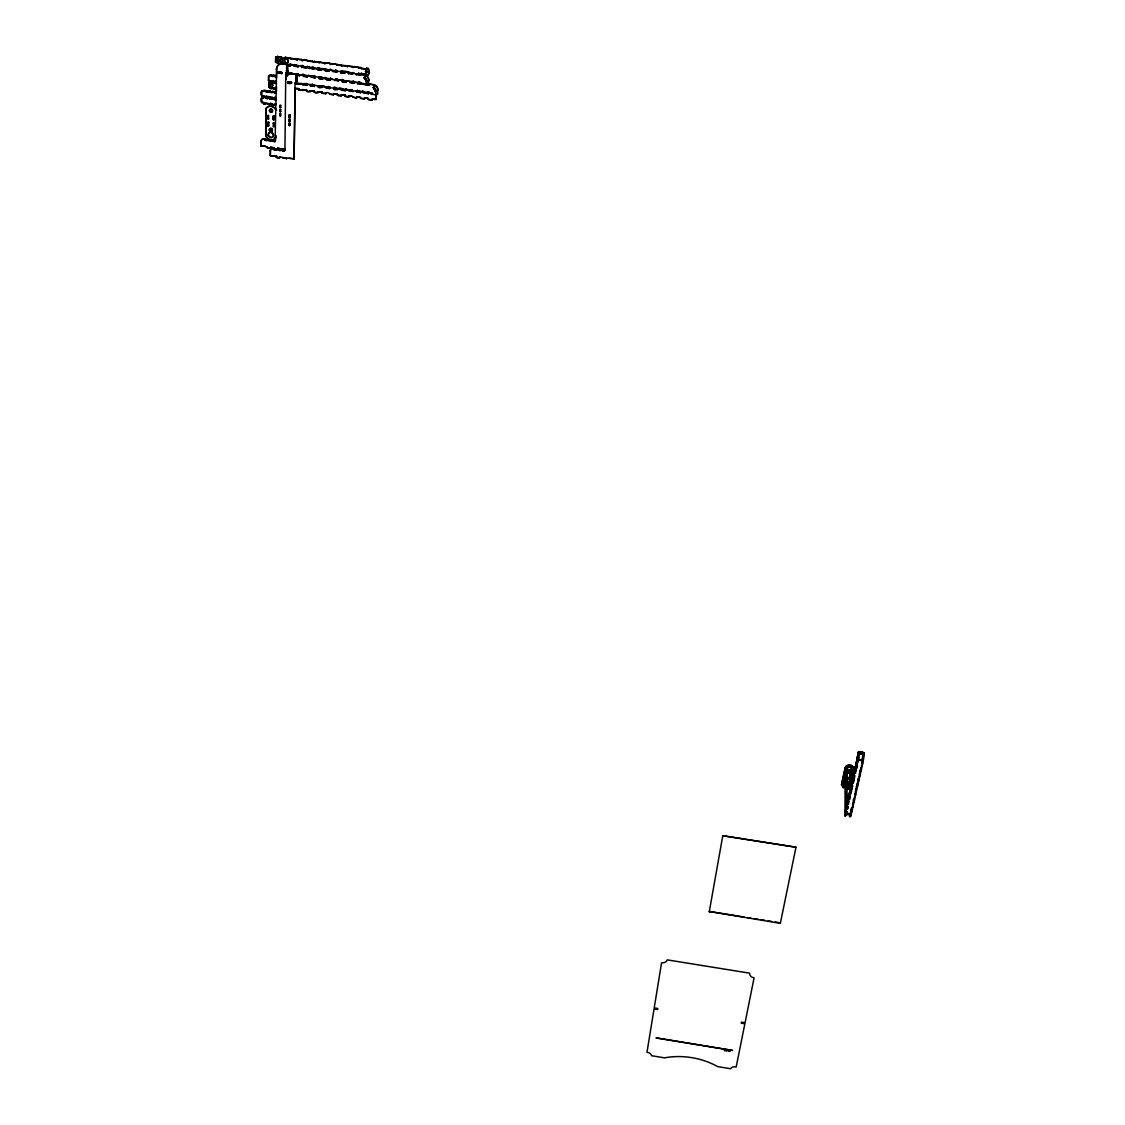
<?xml version="1.0" encoding="UTF-8"?>
<svg xmlns="http://www.w3.org/2000/svg" width="1125" height="1125" viewBox="0 0 1125 1125"><rect width="100%" height="100%" fill="white"/><g stroke="black" fill="none" stroke-linecap="round" stroke-linejoin="round"><path stroke-width="1.5" d="M860.062 771.286C861.539 771.37 862.031 768.023 860.695 768.094M861.286 765.956L862.087 765.605L860.695 768.586M862.087 765.605L862.678 762.975L861.877 762.848M857.798 779.02L858.347 778.542M857.039 762.103L857.841 762.708L858.431 760.064L858.684 757.125L857.756 757.294M845.227 778.317L844.917 816.145L857.714 759.502L858.347 751.95A5.414 4.331 1.8 0 1 863.986 752.822L863.367 760.373L851.077 815.105C850.922 818.747 849.572 814.725 849.473 816.722C850.275 816.145 851.948 810.337 850.852 812.447M858.347 779.034C856.898 787.247 860.653 773.789 858.937 776.419M859.036 774.928L859.289 774.464M858.881 753.764L858.08 753.159L863.1 754.059L858.937 753.736L858.347 752.428A5.414 4.331 1.8 0 1 863.986 753.3L862.917 753.905M858.431 760.064L859.163 752.555M859.739 776.067L860.33 773.452L859.514 773.339M859.514 773.817L860.161 769.866M274.064 149.794L276.356 149.78L274.064 149.794L274.275 147.656L270.858 147.192C268.622 150.694 265.655 143.817 261 146.166L261.281 141.089A2.742 2.405 46.4 0 1 263.855 138.881L265.163 139.05C263.981 140.808 267.863 141.342 267.202 139.331L269.241 139.613L268.988 140.836L271.28 140.822M261 146.166L261.281 141.089M261.619 102.558L263.939 102.558L261.619 102.558C257.85 95.33 267.792 98.522 261.633 97.847M261.647 95.962L263.967 95.962L261.647 95.962C257.864 88.72 267.834 91.898 261.661 91.223M261.886 102.277L261.9 97.566M261.9 95.681L261.914 90.956M265.753 104.062C266.189 101.264 266.161 105.862 263.686 103.781L263.686 102.839M263.7 98.128L263.714 96.244M263.728 91.505L263.995 90.281L266.062 90.563C264.867 92.348 268.819 92.883 268.144 90.844L270.211 91.125C268.959 93.698 274.992 92.109 270.211 92.067M263.686 103.781L263.939 102.558M264.909 140.273L265.163 139.05M855.872 767.348L856.673 767.953C858.881 765.9 855.408 763.917 857.25 765.337M856.73 762.469L855.984 763.312L856.631 761.555M856.027 788.906C855.577 798.722 856.294 784.012 856.603 786.811M854.705 772.594L855.506 773.198L856.673 767.953M856.856 759.502C857.18 756.816 858.192 758.236 856.828 759.502M856.786 784.941L856.673 786.361M857.405 786.459L857.981 783.858L857.18 783.745M276.089 135.478L275.836 135.773A5.428 4.767 46.8 0 1 270.717 140.147A5.428 4.767 46.8 0 1 265.669 134.381L266.048 108.689A6.047 5.316 48.3 0 1 270.984 106.087A6.047 5.316 48.3 0 1 276.103 109.702M265.781 98.409L266.034 96.244L268.102 96.525C269.423 99.787 264.262 99.084 266.034 96.244M265.809 91.786L266.062 90.563M270.591 139.781A5.428 4.753 46.8 0 1 265.922 134.086L266.048 108.689M266.948 140.555L267.202 139.331M267.188 147.938L267.188 147.023M268.762 122.273L268.495 126.014L267.708 125.887L267.722 122.442L268.762 122.273L267.722 122.639M267.736 118.983C267.989 117.098 268.678 111.67 268.523 119.109M267.806 104.33C266.962 101.602 269.958 107.03 270.141 103.387L272.194 103.669L271.941 104.892C274.416 106.987 274.444 102.389 274.008 105.173M267.848 98.691L268.102 96.525M267.877 92.067L268.144 90.844M267.708 125.887L267.975 122.147M271.744 81.984C268.988 82.406 271.533 79.833 268.523 80.606L268.552 75.825L271.913 75.023C270.788 76.697 274.078 77.147 273.459 75.22L275.006 75.431C273.698 77.681 278.634 76.528 275.006 76.388M268.495 126.014L268.509 122.569M268.706 87.286L270.464 87.216L268.706 87.286L268.734 82.533L270.492 82.463L270.492 81.506L270.239 82.744L268.734 82.533M268.805 75.558L268.523 80.606M268.959 87.019L268.988 82.266M268.988 140.836L269.241 139.613M269.873 104.611L270.141 103.387M269.916 98.972L270.169 96.792L269.916 98.972L272.236 98.972L270.169 98.691M269.944 92.348L270.211 91.125M270.07 81.759L270.07 80.817M268.552 75.825L270.098 76.036L270.366 74.812M274.697 89.058L274.711 88.102L276.455 88.031L274.964 87.82C275.569 89.719 272.363 89.283 273.459 87.623L271.955 87.412L271.702 88.65L270.197 88.439L270.211 87.497M270.155 155.658L276.581 156.206L270.155 155.658L270.436 150.595A2.728 2.391 45.8 0 1 273.023 148.402L274.317 148.584L274.317 149.498M270.464 87.216L270.197 88.439M270.408 155.363L270.436 150.595M270.605 148.402L270.858 147.192M853.327 801.281L853.228 799.833M854.452 774.127C852.061 775.969 855.689 771.23 853.439 774.548C854.423 772.242 855.83 767.658 854.283 770.288M853.931 801.886C852.244 803.461 856.055 799.27 853.72 799.2M852.384 783L853.186 783.605L854.339 778.416L853.538 777.797M854.128 775.195L854.916 775.8L854.339 778.416M854.297 797.119L855.084 796.767L853.72 799.692M855.084 796.767L855.661 794.194L854.873 794.067M855.548 766.462L855.141 767.123L855.928 765.492M855.127 766.491L854.55 769.641L856.083 770.583M271.027 141.117L271.294 139.894L273.333 140.175C272.152 141.933 276.033 142.467 275.372 140.456L276.075 137.067M271.702 88.65L271.955 87.412M271.744 82.941L271.87 80.747L273.417 80.958L273.417 81.9L273.234 83.152L271.744 82.941L271.87 80.747M271.645 76.247L271.913 75.023M271.983 99.253L272.25 97.073L269.916 97.073M272.025 92.63L272.278 91.406L274.359 91.688C273.094 94.261 279.141 92.672 274.345 92.63M273.417 81.9L275.006 82.125L273.164 82.181L273.417 80.958M273.192 76.458L273.459 75.22M274.163 126.464L273.122 126.647L273.403 122.906M273.164 119.742L273.192 116.269L274.233 116.1C275.048 121.008 272.222 120.628 273.445 115.988M273.206 88.847L273.459 87.623M273.08 141.398L273.333 140.175M273.234 83.152L273.248 82.195M273.909 126.759L274.191 123.019M273.966 119.841L274.233 116.1M274.05 99.534L276.37 99.534L274.05 99.534C272.348 95.611 279.408 98.691 274.064 97.636M274.092 92.911L274.359 91.688M274.275 147.656L274.317 148.584M274.303 99.253L274.317 97.355M274.739 83.348L276.497 83.278L274.739 83.348C272.911 79.889 278.916 82.013 274.711 81.436M274.753 76.669L275.006 75.431M274.992 83.067L274.964 81.155M275.47 62.058L277.608 62.044L275.47 62.058L275.752 56.967L281.447 56.756C280.069 58.852 285.961 59.653 285.23 57.262L297.422 59.597M275.119 141.666L275.372 140.456M275.723 61.791L275.752 56.967M275.119 140.752L276.609 69.117A6.567 5.794 51.1 0 1 279.717 64.125M276.103 150.075L276.356 148.866M276.427 91.758L276.469 86.541M276.539 77.822L276.609 69.117M279.731 157.894C280.744 155.419 278.845 159.905 276.328 157.416L276.328 156.502M845.775 812.25L844.987 812.123L845.761 812.742M845.522 810.07L844.987 812.123M851.428 809.902L852.216 809.536L851.428 809.902C850.373 807.356 853.959 806.541 851.991 807.356M850.092 793.322L850.88 793.941L852.033 788.287L851.231 788.175L852.033 788.78L852.609 785.714M850.894 811.013L851.695 811.139L850.908 810.225M849.038 778.908L851.133 769.908L851.892 770.034L851.808 786.066L852.609 786.192M850.908 809.452L851.836 809.733L851.034 810.394M853.369 777.628L852.609 778.472M852.792 806.991L853.369 804.445L852.567 804.319M852.638 778.472L853.256 776.714M841.542 784.73L845.17 767.714A4.289 3.417 2.3 0 1 850.134 765A4.289 3.417 2.3 0 1 853.608 769.008L853.608 769.472A4.289 3.417 2.3 0 0 850.12 765.464A4.289 3.417 2.3 0 0 845.17 768.164L841.542 784.73A4.697 3.727 2.6 0 0 843.173 786.698M276.328 157.416L276.581 156.206M285.159 63.056L284.906 64.294L285.159 63.056L281.391 62.55L281.123 63.788L277.355 63.281L277.355 62.311M275.498 57.234L277.397 57.488L277.65 56.25M277.355 63.281L277.608 62.044M277.692 148.12L277.439 149.344L277.692 148.12L283.373 149.245M278.142 150.356C276.736 148.261 282.867 152.086 278.395 150.061M280.758 115.706L279.717 115.875L279.984 113.527M280.786 111.558L279.745 111.741L280.012 109.378M280.828 107.409L279.788 107.578L280.055 105.216M280.181 150.638L280.434 149.414L282.473 149.695C281.292 151.453 285.173 151.988 284.512 149.977L284.259 151.2M280.505 115.988L280.772 113.625M280.547 111.839L280.814 109.491M280.575 107.691L280.856 105.328M281.123 63.788L281.391 62.55M281.18 57.994L281.447 56.756M847.814 803.573L848.602 804.192C848.855 802.448 848.278 797.541 847.786 800.423C848.714 802.013 847.828 796.514 848.855 796.514M849.867 792.717L849.291 793.462M849.234 785.152L848.461 785.039M849.361 781.003L850.12 781.594M849.53 777.122L850.303 777.234L849.544 776.658L850.683 774.52M845.494 813.966L849.431 814.092M849.516 795.895L850.303 796.5L849.741 799.073L848.939 798.947L849.741 799.073M849.656 790.003L849.656 779.667M847.617 788.091L848.517 788.569L849.825 782.466M846.112 777.727L849.952 778.781L846.112 778.191M850.275 790.594L850.373 787.837L850.177 790.073M850.289 814.978C846.45 809.775 846.492 818.55 844.692 815.077M850.303 796.5L848.728 795.291L849.389 795.867M850.036 774.872L850.795 774.52M850.95 790.917L851.133 769.908M851.133 785.841L851.217 784.097L851.864 785.812M282.22 150.919L282.473 149.695M283.148 158.358C281.897 157.247 288.295 158.133 286.566 158.836M284.962 58.5L285.23 57.262M284.934 150.37L285.764 73.069L290.967 73.223M285.975 76.261L286.003 72.802M286.383 65.461C285.145 62.803 290.433 68.737 290.517 64.744L295.762 65.447L296.241 64.673M286.566 71.634L286.58 70.102L287.775 69.961C288.478 72.464 285.68 72.084 286.833 69.834M286.594 68.569C286.144 67.5 288.07 65.095 287.536 68.695M287.508 71.775L287.775 69.961M846.323 814.359L846.9 811.336M846.886 806.048L847.294 769.317L846.52 769.205L843.103 787.809L845.142 778.978M846.858 804.544L847.069 802.702L847.687 803.123M847.462 809.283L846.675 808.664L847.462 809.283C849.642 807.244 846.197 805.331 848.025 806.737M847.87 787.711C847.927 791.508 852.469 788.161 850.303 789.047M848.377 801.014L849.164 801.633M849.277 792.816L848.447 796.542M848.461 785.503L849.952 778.317M848.939 786.487C848.334 786.263 846.802 788.527 848.742 787.809M849.066 782.353L849.825 782.93M288.928 125.536L288.942 123.483L289.983 123.3C290.686 126.436 288.056 126.07 289.195 123.187M288.97 121.416L288.998 119.348L290.025 119.166C290.742 122.316 288.113 121.95 289.238 119.067M289.012 117.281L289.041 115.214L290.081 115.031C290.784 118.181 288.155 117.83 289.294 114.919M290.264 65.981L290.517 64.744M289.716 125.648L289.983 123.3M289.758 121.528L290.025 119.166M289.814 117.394L290.081 115.031M294.131 66.502C292.781 65.362 299.841 66.305 297.998 67.022M844.636 784.912L843.877 784.322L844.636 784.912L845.227 781.762L844.467 781.636L845.227 782.227L845.522 780.877M845.058 778.95L845.817 779.541M845.705 776.531C843.82 776.053 845.648 773.522 846.211 773.817M846.52 769.205L846.07 807.68L847.659 803.602L847.617 800.255M846.112 811.209L846.9 811.828M846.295 808.875L846.295 809.648M846.169 808.72L846.183 807.933M286.566 157.922L294.061 158.948L295.073 82.941L302.119 83.587M294.061 158.948L295.256 87.848M299.827 75.614L295.72 75.375L295.988 74.138L292.12 73.617A6.539 5.78 50.5 0 0 286.172 77.428M295.875 81.52L295.903 80.002L297.084 79.847C297.787 82.35 295.003 81.97 296.142 79.72M295.917 78.469L295.945 76.936L297.127 76.795C297.83 79.284 295.045 78.919 296.184 76.669M295.72 75.375L295.988 74.138M296.817 81.647L297.084 79.847M296.859 78.595L297.127 76.795M310.373 91.688C311.541 89.269 309.08 93.727 306.534 91.167L306.788 89.944L298.828 90.127C300.361 86.681 289.336 89.002 298.842 89.184M298.913 84.417C302.667 83.194 288.914 83.602 299.152 84.15M298.828 90.127L299.095 88.903M299.587 75.895L299.841 74.658M843.581 785.658L844.045 787.584L843.033 787.373M844.045 787.12L843.384 786.98M844.073 780.933L844.453 778.205L845.212 778.781M301.88 67.542C298.898 65.475 311.92 69.412 302.119 67.275M302.681 90.647L302.934 89.423M302.766 84.938C301.43 83.798 308.461 84.755 306.619 85.458M307.322 76.936C307.434 73.969 311.709 75.909 307.589 75.769L307.322 76.936L303.455 76.416L303.553 74.784L302.217 74.616M303.455 76.416L303.708 75.178L301.134 74.841M305.747 68.062L306.014 66.825L312.694 67.472M309.628 68.583C306.661 66.516 319.669 70.453 309.867 68.316M310.486 85.978C307.533 83.925 320.47 87.862 310.725 85.711M311.175 77.456C309.6 75.277 317.152 80.255 314.845 75.853M863.184 753.173L861.877 763.327M313.509 69.103L313.762 67.866L317.63 68.4C316.631 72.267 323.381 67.95 321.258 70.144M318.08 92.742C319.233 90.323 316.772 94.767 314.227 92.222L314.48 90.984L311.92 90.633M314.339 86.513L314.592 85.275M315.042 77.977L314.803 76.303L313.467 76.12M317.377 69.623L317.63 68.4M322.059 87.553C323.212 85.134 320.738 89.592 318.192 87.033L318.445 85.795M322.791 79.017C323.944 76.598 321.469 81.07 318.909 78.497C319.627 72.787 327.698 83.7 330.595 78.131M318.909 78.497L319.177 77.273L315.309 76.753M321.933 93.262L326.011 93.502L321.933 93.262L322.186 92.025L319.613 91.673M322.172 92.981L322.186 92.025M325.139 70.678L329.245 70.917L325.139 70.678C326.334 66.698 312.637 69.441 325.153 69.708M325.364 70.397L325.392 69.441M325.786 93.783C326.588 89.339 332.55 97.945 333.745 93.586L337.598 94.12C336.066 97.58 347.119 95.245 337.584 95.062M328.781 86.583L329.78 88.594L325.912 88.073L326.166 86.836M330.525 80.072C331.692 77.639 329.203 82.111 326.658 79.552L326.672 78.581M329.02 71.198L329.273 69.961M329.639 94.303L329.667 93.347M329.78 88.594L330.061 86.892L328.556 86.639M332.902 71.719C329.934 69.638 342.942 73.589 333.127 71.438M333.492 94.823L333.745 93.586M337.5 89.634C338.653 87.216 336.164 91.673 333.633 89.114L334.195 87.244M278.212 73.013C277.65 70.861 283.275 71.62 281.981 73.519L278.212 73.013L278.48 71.93M333.633 89.114L333.886 87.877M334.392 80.592C333.056 79.453 340.102 80.395 338.273 81.112M336.783 72.239L337.106 71.016M337.359 95.344L337.598 94.12M340.664 72.759L344.77 73.013L340.664 72.759C340.158 67.57 362.475 76.711 346.092 72.225M340.889 72.492L341.156 70.875L342.492 71.058M341.212 95.864L341.466 94.641L345.319 95.161C343.955 97.27 349.889 98.072 349.172 95.681L351.745 96.033M345.234 90.675L345.262 89.733L350.775 90.169L345.473 89.452L345.234 90.675L341.367 90.155L340.959 88.003L339.441 88.467M346.022 82.153C347.175 79.734 344.672 84.206 342.141 81.633L342.394 80.395L337.598 80.058L342.394 80.395M344.545 73.28L344.573 72.323M287.536 82.884L287.803 81.802L291.572 82.308C292.134 84.459 286.523 83.7 287.803 81.802M345.066 96.384L345.319 95.161M348.441 73.814C347.077 72.661 354.15 73.617 352.322 74.334M348.933 96.919L349.172 95.681M349.102 91.209C347.752 90.056 354.783 91.013 352.969 91.73M349.889 82.688C348.652 80.03 353.925 85.964 354.023 81.97L357.905 82.491L357.652 83.728L369.506 85.022L365.414 84.769L365.653 83.531M291.305 83.391L291.572 82.308M352.786 97.439C351.548 94.795 356.808 100.702 356.892 96.722L359.466 97.073M353.77 83.208L354.023 81.97M356.203 74.855C354.853 73.716 361.927 74.658 360.098 75.375M356.653 97.959L356.892 96.722M356.836 92.25C353.883 90.183 366.834 94.134 357.047 91.969M357.652 83.728L357.905 82.491M361.28 73.294L361.041 74.531L361.28 73.294L368.03 75.178A6.68 6.047 51.6 0 0 368.269 68.428L366.258 68.456L368.269 68.428M361.223 68.752L366.441 69.145L359.662 67.823M367.2 98.114L364.627 97.762L364.373 99L360.506 98.48L360.759 97.242M360.703 92.77L360.942 91.533M361.434 68.47L361.477 67.514M361.884 83.995C360.394 82.027 359.859 83.503 365.442 83.812M361.673 84.263L361.702 83.306M364.373 99L364.627 97.762M364.57 93.291C361.617 91.223 374.569 95.175 364.781 93.009M366.23 69.427L366.483 68.189M366.68 83.981C366.694 85.669 366.595 82.8 368.677 83.939M368.466 84.22L368.817 80.114A5.034 4.542 50.9 0 0 364.233 74.658L359.494 74.334L364.022 74.939A5.034 4.542 50.9 0 1 368.592 80.381L368.817 80.114M372.108 100.055L372.136 99.098L376.003 99.619L376.397 94.584L376.214 99.338L372.347 98.817L372.108 100.055L368.241 99.52L368.48 98.297L364.402 98.058M368.438 93.825L368.691 92.588L372.558 93.108M369.281 85.303L369.534 84.066L373.416 84.586A5.006 4.542 50.1 0 1 377.972 90L377.62 94.106L375.848 93.867L375.806 94.809L376.045 93.586L377.62 94.106M376.186 94.866L370.828 94.148L371.081 92.911M372.347 93.389L372.516 94.064M855.928 789.328L855.703 790.594L855.464 789.891M857.897 758.194L857.095 758.067L858.347 751.95M852.595 777.839L852.173 782.058M853.678 777.178L852.877 777.052L853.439 774.07M795.98 847.223L722.784 835.72L795.98 847.223L780.342 923.33L709.284 911.475L743.962 917.016M851.864 785.32L851.203 784.575L852.188 781.58M857.756 758.827C855.984 760.345 859.12 759.009 857.095 758.067M854.55 769.641L854.311 770.906L855.337 769.936M858.811 755.902L859.064 753.441M862.228 760.162L863.1 754.059M863.269 759.403L863.522 757.87L862.594 758.039M862.847 755.592L863.775 755.423L863.522 756.942L862.72 756.816M857.883 756.998L857.63 758.531L858.431 758.658M858.136 754.552L858.937 754.678L858.009 755.775M726.609 1050.609C723.22 1049.653 729.928 1051.355 726.469 1050.286M847.42 771.694L848.686 772.678L849.895 771.68M276.666 59.203L278.044 60.806M278.592 60.37L277.805 58.838L276.525 59.203M276.356 69.384A6.567 5.794 51.1 0 1 282.53 63.97L291.895 64.448M860.091 771.089L860.906 770.85M285.764 73.069C288.281 74.25 295.931 72.619 290.827 73.266M290.264 65.011C295.58 65.109 296.873 64.955 301.894 66.572M297.436 59.456L301.458 59.442L302.878 60.483M297.717 58.95L297.337 59.681M285.947 79.003L285.694 79.27A6.539 5.794 50.5 0 1 291.867 73.898L296.311 74.489L296.691 73.758M301.528 65.742L301.148 66.473L301.88 65.433M302.977 60.441C304.228 58.05 306.872 61.017 308.517 61.242M303.356 59.709L302.822 60.623M302.217 74.728L302.302 74.517M307.055 66.727L307.153 66.502M325.238 63.577C319.584 61.144 311.077 62.873 307.111 60.202M295.073 82.941C299.391 85.88 304.777 82.28 307.702 84.094M309.009 60.469L308.475 61.383M305.606 84.375L306.323 83.545L307.73 84.347M301.866 65.644C304.777 67.303 310.584 69.722 313.144 66.952M314.662 61.214L313.453 62.325L312.764 60.961M306.647 84.516C311.681 84.248 313.13 84.811 318.22 86.077M303.792 75.248L313.312 76.303M313.762 67.866C314.845 71.058 319.036 66.136 319.95 69.005M320.302 61.973L319.106 63.084L318.403 61.72M318.811 77.527L319.331 76.612M323.972 68.991L334.983 71.03L335.348 70.298M325.688 63.253L329.723 63.239L330.413 64.603L331.481 63.97M325.955 62.733L324.759 63.844L324.056 62.48M322.72 86.119C322.805 85.444 326.292 86.541 322.58 86.189M324.703 77.766C324.773 76.922 328.177 78.553 324.816 77.555M329.611 69.75L329.709 69.539M331.341 64.013L335.377 63.998L336.783 65.039M331.622 63.506L331.242 64.237M317.067 85.612L328.064 87.398L328.584 86.484M328.43 86.667L328.064 87.398M330.075 79.045L330.441 78.314M334.983 71.03L335.503 70.116M353.756 67.317C348.103 65.138 339.511 66.586 335.377 63.998M337.275 64.266L336.909 64.997M330.553 79.116L335.7 79.805L336.066 79.073M339.567 88.397L341.156 88.931M341.606 80.044L341.705 79.833M348.595 65.784L347.386 66.895L346.697 65.531M333.97 87.525L344.925 89.691C346.303 87.23 348.23 90.773 345.417 88.917M359.775 67.767L354.262 66.544L353.897 67.275M354.262 66.544L353.742 67.458M341.634 79.931C344.559 81.07 357.947 81.998 353.123 81.323M352.35 73.364L357.581 74.067L358.566 73.237L359.466 74.081M359.93 67.303L358.72 68.414L358.017 67.05M353.798 82.252L358.256 82.842L358.777 81.928M358.622 82.111L358.256 82.842M362.166 91.223L362.025 91.688M365.639 71.213L365.639 72.45L366.989 72.492M356.217 90.956C359.03 89.438 364.852 95.456 367.791 91.983M709.228 911.967L722.784 835.72M729.928 1050.75L729.436 1051.495L730.055 1050.75M846.211 774.281L847.294 769.317M845.522 789.342L845.648 789.778M845.494 791.437L845.62 791.873M845.466 793.533L845.592 793.969M850.795 774.984L851.892 770.034M851.034 780.595L853.608 769.008M855.97 762.68L855.605 765.745M856.631 762.033L856.814 758.869M846.169 809.494L846.309 808.087M850.95 790.186L850.106 789.68M849.431 814.584L849.698 813.347M863.986 752.822L863.719 754.031M852.567 804.797L853.144 802.252M854.873 794.559L855.45 791.972M857.18 784.223L857.77 781.636M851.695 811.139L851.836 809.733M851.653 812.081L852.216 809.536M849.333 793.406L849.923 791.719M847.687 804.572L846.816 804.586M858.305 759.881L862.439 760.317M862.467 759.277L863.395 759.108M278.48 60.623L278.564 58.936M290.264 64.223L289.884 64.969M313.552 76.036L310.922 76.162M334.041 87.427L333.661 88.158L329.794 87.638M351.97 73.069L354.052 73.294M365.414 71.494L366.834 71.086L366.778 72.759M361.842 91.73C363.6 90 364.837 92.644 362.109 91.322M847.561 771.202C847.266 776.053 852.469 769.809 847.758 770.991M847.448 771.891L848.616 771.145L849.839 771.877M375.455 91.997L376.495 91.322L375.708 89.873L374.892 90.281L375.455 91.997L376.495 91.322M377.972 90L377.761 90.281A5.006 4.542 50.1 0 0 373.205 84.867L369.534 84.066M368.241 99.52L372.319 99.759M374.681 90.563L375.708 89.873M373.908 89.114L374.934 88.439L374.161 86.991L373.331 87.384L373.908 89.114L374.934 88.439M373.12 87.666L374.161 86.991M366.3 82.111L367.327 81.436L366.553 79.987L365.723 80.381L366.3 82.111L367.327 81.436M365.513 80.662L366.553 79.987M358.059 91.463L357.609 90.169L356.316 90.745M364.725 79.214L365.766 78.539L364.978 77.077L364.162 77.484L364.725 79.214L365.766 78.539M366.033 75.206L368.03 75.178M363.952 77.752L364.978 77.077M356.864 91.294L352.434 90.703L351.984 89.409M352.617 82.083L353.137 81.169M289.069 158.259L294.3 158.639M341.466 94.641L345.094 95.442M349.102 81.309C347.681 79.833 345.684 81.97 343.238 80.817M341.367 90.155L345.459 90.408M861.553 754.383L861.075 753.3L860.259 754.312M342.141 81.633L346.247 81.886M851.808 784.997L850.936 785.348L849.923 792.197M353.953 67.191L352.589 67.458L352.35 66.291M285.188 149.161L277.453 148.43M335.573 88.425L335.348 87.244M348.398 72.534C347.288 71.803 345.009 71.789 348.145 71.817M847.659 804.094L846.802 804.431M280.434 149.414L282.234 150.005M340.917 71.522L336.811 71.283M335.7 79.805L336.234 78.891M332.198 79.031L330.37 78.398M270.197 150.905A2.728 2.405 45.8 0 1 272.77 148.697L273.023 148.402M342.787 65.489L341.48 66.066L341.03 64.758M326.658 79.552L330.75 79.791M331.467 70.256L329.836 69.497M318.192 87.033L322.284 87.272M314.227 92.222L318.319 92.461M297.577 59.414L296.269 59.991L295.819 58.697M313.102 85.388L312.413 84.023L311.217 85.134M296.438 74.025L303.469 75.459M306.534 91.167L310.613 91.42M302.062 74.784L303.37 74.208L303.82 75.502M261.028 141.384A2.742 2.405 46.4 0 1 263.602 139.177L263.855 138.881M329.723 63.239L325.73 63.014M312.553 67.528L314.55 67.978M313.186 76.767L313.706 75.853M323.831 69.047L325.716 68.991M341.48 80.1L342.534 79.453L343.463 80.55M276.286 110.081L276.033 110.377A6.047 5.316 48.3 0 0 270.928 106.397A6.047 5.316 48.3 0 0 265.795 108.984M352.083 72.844L353.798 72.577M357.736 73.603L359.452 73.336M365.527 71.269L367.383 71.213M276.328 104.231L274.008 104.231M272.194 103.669L269.887 103.683M298.195 74.742L298.181 73.758M271.941 104.892L274.261 104.892M274.303 98.311L272.236 98.03M303.033 66.727L302.597 65.433L301.43 65.841M270.169 97.748L268.102 97.467M266.034 97.186L263.967 96.905M272.278 91.406L274.106 91.969M303.075 60.356L301.683 60.623L301.458 59.442M292.022 64.941L290.166 64.322M281.981 73.519L278.466 72.745M291.783 58.838L290.391 59.105L290.18 57.938M282.53 63.97L285.356 64.055M856.73 762.947L855.97 763.158L856.772 763.284M853.355 778.106L852.595 778.317L853.397 778.444M307.069 66.586L308.798 66.727M318.347 68.105L319.5 67.711L320.189 68.737M331.327 64.139L329.738 63.492M335.995 79.172L337.148 78.764L337.823 79.791M358.566 82.209L359.705 81.802L360.38 82.828M367.734 92.095L369.323 92.981L368.873 91.688M851.344 785.812L852.005 784.702L851.203 784.575M849.867 793.209L850.064 793.42M278.311 60.722C275.948 62.409 275.934 57.305 278.325 58.725M307.266 66.459L308.883 66.966M335.475 70.256L336.994 70.509M336.206 79.045L337.598 80.058M358.762 82.083L360.155 83.109M351.042 89.677L352.434 90.703M855.534 766.941L855.928 767.095M335.714 70.2L336.881 71.283M366.764 72.548L365.597 71.466M319.528 76.697L320.695 77.78M725.878 1050.694L725.442 1050.595M277.397 56.517L281.194 57.023M284.977 57.53L289.927 58.205M291.825 58.458L295.58 58.964M297.464 59.217L301.219 59.723M303.117 59.977L306.872 60.483M308.77 60.736L312.525 61.242M314.423 61.495L318.178 62.002M320.077 62.255L323.831 62.761M331.383 63.773L335.137 64.28M337.05 64.533L340.805 65.039M342.703 65.292L346.472 65.798M348.37 66.052L352.139 66.558M354.037 66.811L357.806 67.317M359.705 67.57L361.252 67.781M281.433 57.727L285.216 58.233M281.137 62.817L284.92 63.323M361.069 73.575L366.061 74.25M277.608 63L281.377 63.52M303.286 66.459L305.775 66.797M325.828 69.497L335.222 70.763M342.759 71.775L345.262 72.112M286.636 65.18L290.503 65.714M294.37 66.234L298.252 66.755M317.616 69.356L321.497 69.877M348.652 73.533L352.547 74.053M356.428 74.573L360.309 75.108M286.608 67.036L287.55 67.162M286.847 68.302L287.789 68.428M286.58 70.102L287.522 70.228M286.805 71.367L287.747 71.494M304.059 75.234L310.148 76.05M320.934 77.513L330.3 78.764M278.227 72.197L281.995 72.703M295.973 75.094L298.547 75.445M303.694 76.134L307.561 76.669M311.414 77.189L315.281 77.709M319.148 78.23L323.016 78.75M334.631 80.311L338.498 80.831M350.114 82.406L353.995 82.927M357.863 83.447L361.744 83.967M295.945 76.936L296.887 77.062M296.17 78.188L297.113 78.314M270.113 75.08L271.659 75.291M273.206 75.502L274.753 75.713M271.898 75.966L273.445 76.177M295.903 80.002L296.845 80.128M296.128 81.253L297.07 81.38M303.356 83.756L305.845 84.094M320.189 86.034L324.886 86.667M339.033 88.58L343.898 89.241M358.284 91.181L360.773 91.519M362.236 91.716L367.65 92.447M287.564 82.069L291.319 82.589M287.789 82.603L291.544 83.109M303.005 84.67L306.858 85.191M327.431 87.961L330.005 88.312M333.872 88.833L337.725 89.353M349.312 90.928L353.18 91.448M271.617 81.014L273.164 81.225M271.997 82.659L273.488 82.87M302.695 89.705L306.548 90.225M310.402 90.745L314.241 91.266M318.094 91.786L321.947 92.306M333.52 93.867L337.373 94.402M348.961 95.962L352.814 96.483M356.681 97.003L360.548 97.523M299.081 89.845L302.92 90.366M329.864 94.022L333.731 94.542M345.291 96.103L349.144 96.623M353.011 97.158L356.864 97.678M362.011 98.367L364.584 98.719M271.702 87.694L273.206 87.905M273.459 88.566L274.95 88.777M263.742 90.563L265.809 90.844M267.877 91.125L269.958 91.406M266.062 91.519L268.13 91.786M265.781 96.525L267.848 96.806M266.034 98.128L268.102 98.409M265.753 103.12L267.82 103.402M263.939 103.486L266.006 103.767M268.059 104.048L270.127 104.33M279.802 105.497L280.603 105.609M279.773 109.659L280.561 109.772M279.731 113.808L280.519 113.92M289.041 115.214L289.842 115.327M289.266 117L290.053 117.098M273.192 116.269L273.98 116.381M288.998 119.348L289.786 119.461M289.209 121.12L290.011 121.233M273.417 119.447L274.205 119.559M288.942 123.483L289.73 123.581M289.167 125.241L289.955 125.353M273.15 123.202L273.938 123.3M263.602 139.177L264.909 139.345M266.948 139.627L268.988 139.908M271.041 140.189L273.08 140.47M265.163 139.978L267.202 140.259M273.319 141.089L275.372 141.37M261.267 145.87L265.894 146.503M270.605 147.487L274.022 147.952M267.427 147.628L270.844 148.106M272.77 148.697L278.156 149.442M282.473 150.609L284.512 150.891M279.745 156.98L283.163 157.444M276.567 157.12L279.984 157.584M283.387 158.062L286.805 158.527M858.347 754.327L859.148 754.453M863.184 755.072L864 755.198M858.136 756.661L857.334 756.548L858.136 757.139M857.616 759.938L863.269 760.809M856.252 761.878L857.053 762.005M846.295 770.245L847.069 770.358M850.894 770.948L851.667 771.075M853.72 773.269L854.522 773.395M845.803 772.509L846.562 772.622M850.402 773.213L851.161 773.339M853.763 780.525L852.961 780.398L853.763 781.003M857.77 781.144L858.572 781.27M851.766 782.072L852.553 782.198M844.931 783.098L844.172 782.986L844.931 783.563M848.77 783.689L849.53 783.816M848.756 784.153L849.53 784.28M846.45 787.809L851.175 788.442M267.764 115.523L268.552 115.636M267.989 118.702L268.777 118.814M267.947 125.606L268.748 125.719M851.456 790.875L850.669 790.748L851.456 791.353M855.45 791.494L856.237 791.62M846.366 795.136L850.261 795.741M846.225 795.755L848.827 796.162M847.898 799.495L848.405 800.859M847.069 803.194L847.856 803.32M845.536 814.233L851.077 815.105M747.422 917.564L750.895 918.112M754.369 918.675L757.828 919.223M761.302 919.786L764.761 920.334M768.234 920.883L771.694 921.445M775.167 921.994L778.641 922.542M330.539 69.159L331.355 69.75M364.767 77.358L365.555 78.806M366.328 80.269L367.116 81.717M364.162 77.484L364.95 78.933M365.723 80.381L366.511 81.844M373.95 87.272L374.723 88.72M375.497 90.155L376.284 91.603M373.331 87.384L374.119 88.833M374.892 90.281L375.666 91.716M862.439 759.741L862.467 760.697M368.044 68.695A6.694 6.047 51.6 0 1 367.819 75.445M287.184 59.133A2.039 1.8 51.8 0 1 288 62.086A2.039 1.8 51.8 0 1 285.117 62.044A2.039 1.8 51.8 0 1 285.314 59.119M280.434 63.858A6.567 5.794 51.1 0 1 282.783 63.703M275.386 137.925A5.428 4.753 46.8 0 1 271.73 139.894M848.756 786.938A4.697 3.727 2.6 0 1 847.575 787.387M845.269 787.486A4.697 3.727 2.6 0 1 843.722 787.008M843.173 786.248A4.697 3.727 2.6 0 1 841.556 784.266M849.98 766.688A2.18 1.744 2.3 0 1 851.161 769.402A2.18 1.744 2.3 0 1 847.589 769.317A2.18 1.744 2.3 0 1 848.855 766.659M702.211 965.517L749.686 973.181A5.147 3.811 6.5 0 0 754.087 977.822L745.073 1022.709L741.459 1022.119L741.248 1023.173L744.862 1023.764L736.172 1067.048A4.303 3.066 7.3 0 0 730.702 1068.75L717.595 1066.584A58.345 41.105 8.5 0 0 664.552 1057.852L651.502 1055.714A4.275 3.066 9.4 0 0 646.973 1052.367L654.047 1008.942L657.647 1009.533L657.816 1008.478L654.216 1007.902L661.556 962.859A5.906 4.402 9.1 0 0 667.308 959.878L702.211 965.517M725.302 1050.019L724.402 1050.567L725.302 1050.019M656.255 1037.925L732.502 1050.441L656.255 1037.925M727.945 1050.244L729.309 1050.961L727.945 1050.244M279.548 60.187A1.575 1.392 51.8 0 0 281.742 61.777A1.575 1.392 51.8 0 0 281.756 59.189A1.575 1.392 51.8 0 0 279.548 60.187M284.302 61.059A2.039 1.8 51.8 0 0 287.297 62.775A2.039 1.8 51.8 0 0 286.945 59.414A2.039 1.8 51.8 0 0 284.302 61.059M279.802 59.92A1.575 1.392 51.8 0 0 281.995 61.509A1.575 1.392 51.8 0 0 282.009 58.922A1.575 1.392 51.8 0 0 279.802 59.92M269.662 110.391A1.589 1.406 48.4 0 0 271.955 111.895A1.589 1.406 48.4 0 0 271.856 109.294A1.589 1.406 48.4 0 0 269.662 110.391M269.409 110.672A1.589 1.406 48.4 0 0 271.702 112.177A1.589 1.406 48.4 0 0 271.603 109.575A1.589 1.406 48.4 0 0 269.409 110.672M269.578 129.839A1.575 1.392 47.2 0 0 272.011 130.978A1.575 1.392 47.2 0 0 271.505 128.405A1.575 1.392 47.2 0 0 269.578 129.839M269.325 130.134A1.575 1.392 47.2 0 0 271.758 131.273A1.575 1.392 47.2 0 0 271.266 128.686A1.575 1.392 47.2 0 0 269.325 130.134M268.2 135.141A2.756 2.419 46.8 0 0 272.377 137.306A2.756 2.419 46.8 0 0 271.688 132.778A2.756 2.419 46.8 0 0 268.2 135.141M268.439 134.845A2.756 2.419 46.8 0 0 272.63 137.011A2.756 2.419 46.8 0 0 271.927 132.497A2.756 2.419 46.8 0 0 268.439 134.845M269.845 85.092A1.617 1.42 50.1 0 0 272.32 86.203A1.617 1.42 50.1 0 0 271.772 83.559A1.617 1.42 50.1 0 0 269.845 85.092M269.592 85.373A1.617 1.42 50.1 0 0 272.067 86.484A1.617 1.42 50.1 0 0 271.519 83.841A1.617 1.42 50.1 0 0 269.592 85.373M847.828 770.006A2.18 1.744 2.3 0 0 851.484 769.317A2.18 1.744 2.3 0 0 848.841 767.123A2.18 1.744 2.3 0 0 847.828 770.006"/></g></svg>
